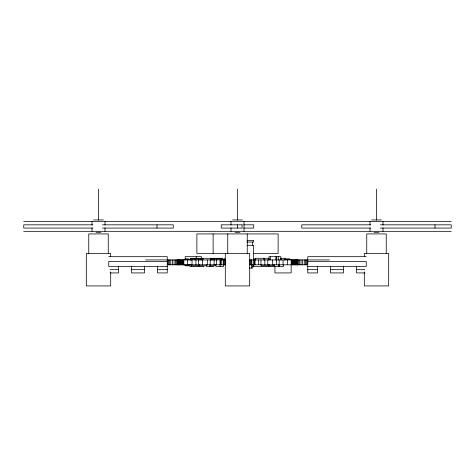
<?xml version="1.0" encoding="UTF-8"?>
<svg xmlns="http://www.w3.org/2000/svg" width="475" height="475" viewBox="0 0 475 475"><rect width="100%" height="100%" fill="white"/><g stroke="black" fill="none" stroke-linecap="round" stroke-linejoin="round"><path stroke-width="0.71" d="M191.579 258.952L191.579 259.926L191.579 258.952L199.007 258.952L199.007 259.926M93.628 219.949L103.378 219.949M232.625 219.949L242.375 219.949M371.622 219.949L381.372 219.949M23.75 221.576L451.25 221.576M92.815 224.823L23.75 224.823L23.75 228.077L92.815 228.077M102.416 224.823L173.256 224.823L173.256 228.077L102.416 228.077M243.663 224.823L253.751 224.823L253.751 228.077L243.663 228.077M370.809 224.823L301.744 224.823L301.744 228.077L370.809 228.077M380.41 224.823L451.25 224.823L451.25 228.077L380.41 228.077M23.75 231.325L451.25 231.325M96.069 232.299L100.943 232.299M235.06 232.299L239.94 232.299M374.057 232.299L378.931 232.299M247.059 240.427L253.644 240.427L253.644 242.048L247.03 242.048M247.03 245.302L253.644 245.302L253.644 259.926M253.751 253.424L278.124 253.424L278.124 233.926L196.876 233.926L196.876 253.424L249.69 253.424L249.69 285.926L225.31 285.926L225.31 253.424M108.745 256.678L167.248 256.678L167.248 272.929L157.498 272.929L157.498 266.166M366.255 256.678L307.753 256.678L307.753 272.929L317.502 272.929L317.502 266.166M269.105 258.299L255.514 258.299L255.514 259.926M280.161 258.299L285.433 258.299M253.715 258.952L255.782 258.952M145.57 259.926L225.583 259.926M249.256 259.926L329.484 259.926M167.248 261.553L108.745 261.553L108.745 266.428L167.248 266.428M307.753 261.553L366.255 261.553L366.255 266.428L307.753 266.428M225.583 264.801L167.693 264.801L167.693 259.926M249.333 264.801L307.39 264.801L307.39 259.926M191.579 265.774L199.007 265.774M207.118 265.774L199.69 265.774L199.69 264.801M209.849 265.774L215.252 265.774L215.252 264.801M204.072 266.428L199.512 266.428L199.512 264.801M213.821 266.428L206.637 266.428L206.637 264.801M252.379 266.428L283.48 266.428L283.48 264.801M249.333 268.054L252.819 268.054L252.819 264.801M110.141 269.675L118.495 269.675M131.498 269.675L144.501 269.675M157.498 269.675L167.248 269.675M307.753 269.675L317.502 269.675M330.499 269.675L343.502 269.675M356.505 269.675L364.859 269.675M110.141 272.929L118.495 272.929L118.495 266.166M364.859 272.929L356.505 272.929L356.505 266.166M434.999 224.823L434.999 228.077M386.246 253.739L386.246 233.926L366.747 233.926L366.747 253.739M382.998 221.576L382.998 225.055M382.998 227.84L382.998 231.325M376.497 189.074L376.497 220.097M369.995 221.576L369.995 225.055M369.995 227.84L369.995 231.325M364.307 256.381L364.307 253.424L388.687 253.424L388.687 285.926L364.307 285.926L364.307 271.89M343.502 266.166L343.502 272.929L330.499 272.929L330.499 266.166M306.446 259.926L306.446 264.801M305.407 259.926L305.407 264.801M304.273 259.926L304.273 264.801M302.712 259.926L302.712 264.801M301.019 259.926L301.019 264.801M299.689 259.926L299.689 264.801M298.65 259.926L298.65 264.801M297.671 259.926L297.641 264.801M297.57 259.926L297.57 264.801M297.445 259.926L297.445 264.801M297.273 259.926L297.273 264.801M297.053 259.926L297.053 264.801M296.792 259.926L296.792 264.801M296.489 259.926L296.489 264.801M296.145 259.926L296.145 264.801M295.759 259.926L295.759 264.801M295.337 259.926L295.337 264.801M294.892 259.926L294.892 264.801M294.411 259.926L294.411 264.801M293.912 259.926L293.912 264.801M293.39 259.926L293.39 264.801M292.843 259.926L292.843 264.801M292.297 259.926L292.297 264.801M291.733 259.926L291.733 264.801M291.252 259.926L291.252 259.599L284.584 259.599L284.584 259.926M291.163 259.599L291.169 272.929L274.918 272.929L274.918 266.279M289.756 259.599L289.756 258.952L284.875 258.952L284.875 259.926M289.673 258.952L289.673 259.599M287.915 258.952L287.915 259.599M287.595 259.926L287.595 264.801M287.12 259.599L287.12 259.926M286.081 258.952L286.081 259.599M283.047 259.926L283.047 264.801M281.538 258.299L281.538 259.926M280.868 259.926L280.868 256.678L268.975 256.678L268.975 259.926M279.353 264.801L279.353 266.428M279.14 259.926L279.14 264.801M278.611 264.801L278.611 266.428M278.255 256.678L278.255 259.926M276.545 259.926L276.545 264.801M276.402 256.678L276.402 259.926M275.898 256.678L275.898 259.926M274.485 264.801L274.485 266.428M273.737 264.801L273.737 265.774L269.61 265.774L269.61 264.801M272.644 259.926L272.644 264.801M270.328 256.678L270.328 259.926M268.856 258.299L268.856 259.926M268.85 264.801L268.862 266.428M268.559 264.801L268.559 265.774L261.131 265.774L261.131 264.801M267.769 259.926L267.769 264.801M264.842 259.926L264.842 264.801M264.729 258.299L264.729 259.926M263.975 258.299L263.975 259.926M260.947 259.926L260.947 264.801M258.667 259.926L258.667 264.801M255.063 259.926L255.063 264.801M254.475 259.926L254.475 264.801M253.715 264.801L253.715 266.428M253.371 259.926L253.371 264.801M252.664 242.048L252.664 245.302M251.809 259.926L251.809 264.801M251.518 264.801L251.518 268.054M251.032 259.926L251.032 264.801M250.088 259.926L250.088 264.801M247.249 233.926L247.249 253.739M244.002 221.576L244.002 231.325M237.553 189.074L237.5 220.097M237.5 224.823L237.5 228.077M230.998 221.576L230.998 225.055M230.998 227.84L230.998 231.325M227.751 233.926L227.751 253.739M224.996 259.926L224.996 264.801M224.467 258.299L224.467 259.926M224.052 259.926L224.052 264.801M223.571 264.801L223.571 266.428L215.971 266.428L215.971 264.801M223.28 259.926L223.28 264.801M222.995 259.926L222.995 258.299L190.338 258.299L190.338 259.926M221.76 259.926L221.76 258.952L214.326 258.952L214.326 259.926M221.718 259.926L221.718 264.801M220.608 259.926L220.608 264.801M220.097 264.801L220.097 266.428M220.026 259.926L220.026 264.801M216.41 259.926L216.41 264.801M214.13 259.926L214.13 264.801M213.127 233.926L213.127 253.424M213.091 258.299L213.091 259.926M212.004 258.299L212.004 259.926M211.749 258.299L211.749 259.926M211.618 258.299L211.618 259.926M210.377 258.299L210.377 259.926M210.235 259.926L210.235 264.801M209.938 264.801L209.938 266.428M207.314 259.926L207.314 264.801M202.95 258.299L202.95 259.926M202.433 259.926L202.433 264.801M201.715 258.299L201.715 259.926M201.501 258.626L201.501 256.678L185.185 256.678L185.185 259.926M200.242 258.299L200.242 259.926M199.001 264.801L199.007 266.428L189.763 266.428L189.763 264.801M198.532 259.926L198.532 264.801M196.223 256.678L196.223 258.626M195.938 259.926L195.938 264.801M194.851 258.952L194.851 259.926M192.031 259.926L192.031 264.801M191.567 264.801L191.579 266.428M190.629 258.299L190.629 259.926M190.505 259.926L190.505 259.599L183.837 259.599L183.837 265.127L190.505 265.127L190.505 264.801M189.008 259.599L189.008 258.952L185.327 258.952L185.327 259.599M189.008 265.127L189.008 265.774L185.327 265.774L185.327 265.127M187.969 259.599L187.969 259.926M187.969 264.801L187.969 265.127M187.482 259.926L187.482 264.801M187.168 258.952L187.168 259.599M187.168 265.127L187.168 265.774M183.356 259.926L183.356 264.801M182.792 259.926L182.792 264.801M182.24 259.926L182.24 264.801M181.693 259.926L181.693 264.801M181.171 259.926L181.171 264.801M180.672 259.926L180.672 264.801M180.191 259.926L180.191 264.801M179.746 259.926L179.746 264.801M179.324 259.926L179.324 264.801M178.95 259.926L178.95 264.801M178.6 259.926L178.6 264.801M178.291 259.926L178.291 264.801M178.03 259.926L178.03 264.801M177.816 259.926L177.816 264.801M177.638 259.926L177.638 264.801M177.519 259.926L177.519 264.801M177.442 259.926L177.418 264.801M176.433 259.926L176.433 264.801M175.394 259.926L175.394 264.801M174.064 259.926L174.064 264.801M172.372 259.926L172.372 264.801M170.816 259.926L170.816 264.801M169.682 259.926L169.682 264.801M168.643 259.926L168.643 264.801M157.005 224.823L157.005 228.077M144.501 266.166L144.501 272.929L131.498 272.929L131.498 266.166M110.693 256.381L110.693 253.424L86.313 253.424L86.313 285.926L110.693 285.926L110.693 271.89M108.252 253.739L108.252 233.926L88.754 233.926L88.754 253.739M105.005 221.576L105.005 225.055M105.005 227.84L105.005 231.325M98.503 189.074L98.503 220.097M92.002 221.576L92.002 225.055M92.002 227.84L92.002 231.325M242.084 224.823L221.249 224.823L221.249 228.077L242.084 228.077L242.084 224.823"/></g></svg>
